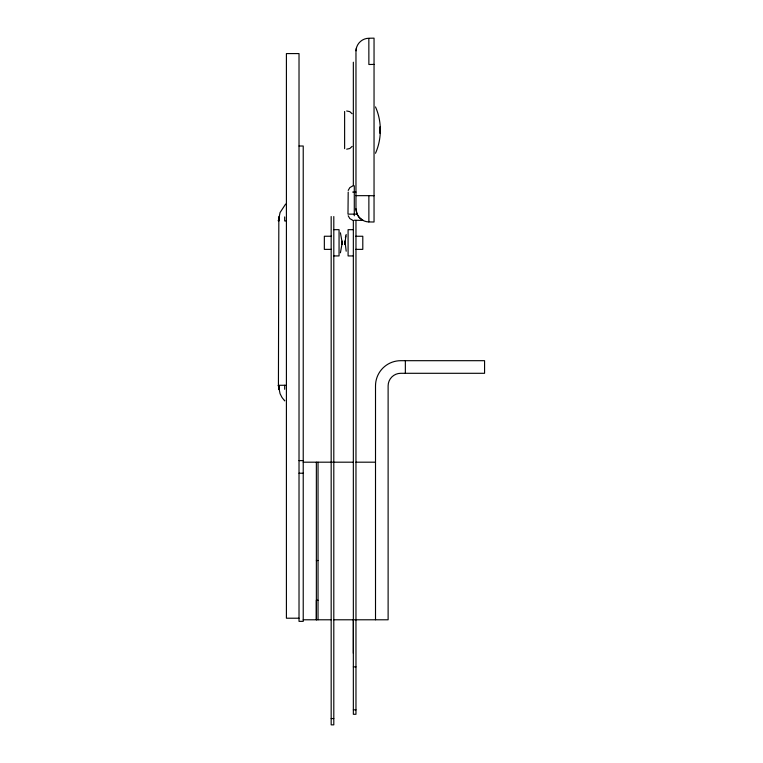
<?xml version="1.0" encoding="UTF-8"?>
<svg xmlns="http://www.w3.org/2000/svg" width="763" height="763" viewBox="0 0 763 763"><rect width="100%" height="100%" fill="white"/><g stroke="black" fill="none" stroke-linecap="round" stroke-linejoin="round"><path stroke-width="1.14" d="M353.345 653.271L353.345 619.785M355.968 195.662L368.872 195.662L368.872 221.928L374.042 222.014L374.042 38.15L368.872 38.236A13.133 13.133 0 0 0 355.968 51.369L356.407 48.012M340.422 252.811L342.206 242.806L340.422 232.801M346.183 234.422L344.933 242.806L344.99 244.341L344.99 241.194L346.183 251.208M375.501 106.915C381.948 121.489 381.939 138.704 375.501 153.268M342.158 244.475L342.158 241.118M344.99 241.146L344.99 244.274M380.251 126.839L380.251 133.277M380.251 133.163L380.251 126.944M342.158 241.423L342.158 244.15M380.251 133.02L380.251 127.068M380.251 132.857L380.251 127.221M380.251 132.667L380.251 127.402M342.158 244.055L342.158 241.518M344.99 241.575L344.99 244.198L344.99 241.68M380.251 132.466L380.251 127.593M342.158 243.941L342.158 241.623M380.251 132.237L380.251 127.812M342.158 243.826L342.158 241.728M380.251 131.999L380.251 128.041M342.158 243.702L342.158 241.852M380.251 131.741L380.251 128.289M342.158 243.569L342.158 241.976M380.251 131.474L380.251 128.556M342.158 243.435L342.158 242.119M380.251 131.188L380.251 128.833M278.838 216.826L278.428 385.277L280.05 393.67L282.014 397.485L284.675 400.861L284.675 400.337M368.844 38.57L368.872 64.502L374.042 64.416M342.158 243.292L342.158 242.252M278.838 217.255L278.428 220.955L278.972 220.955M380.251 130.902L380.251 129.119M278.838 217.932L278.428 220.955L278.838 219.849M342.158 243.149L342.158 242.396M278.838 218.819L278.428 220.955L280.05 212.562L285.62 204.083M380.251 130.607L380.251 129.405M345.391 237.732L345.734 236.063M348.195 190.435L349.826 187.612L352.659 185.981M380.251 130.311L380.251 129.71M352.096 146.41L349.759 148.527L346.679 149.167M333.803 255.939L339.058 255.929L339.058 229.673L333.803 229.673M299.02 146.01L303.226 146.01L303.226 621.359L299.02 621.359L299.02 53.582L286.411 53.582L286.411 618.211L299.02 618.211M348.195 192.076L347.985 214.136L357.103 214.136L359.278 217.512L363.026 220.431L354.29 220.221M352.659 192.076L355.968 192.076M286.411 220.955L284.675 220.955L284.675 216.921M353.345 229.682L348.09 229.682L348.09 255.939L353.345 255.939M331.438 236.244L324.342 236.244L324.342 249.377L331.438 249.377M355.711 236.253L362.797 236.253L362.797 249.367L355.711 249.367M286.411 385.277L278.428 385.277L278.838 389.407M299.02 460.614L303.226 460.614M303.226 462.187L353.345 462.187M355.968 462.187L375.51 462.187M299.02 473.222L303.226 473.222M316.359 560.528L318.037 560.528M318.037 600.243L316.359 600.243L316.359 619.785L316.359 462.187M303.226 619.785L331.171 619.785M333.803 619.785L388.119 619.785L388.119 385.906A12.609 12.609 0 0 1 400.728 373.298L484.572 373.298L484.572 360.689L400.728 360.689A25.217 25.217 0 0 0 375.51 385.906L375.51 619.785M353.345 666.872L355.968 666.872M353.345 709.828L355.968 709.828M331.171 718.546L333.803 718.546M368.872 195.662L374.042 195.748M346.679 110.978L349.759 111.617L352.096 113.735M352.659 220.221L349.826 218.59L348.195 215.767M362.988 220.421L362.492 220.145M278.838 386.383L278.428 385.277L278.838 388.977M357.103 214.136L355.968 208.795L355.968 52.38M278.838 387.413L278.428 385.277L278.838 388.3M344.99 243.492L344.99 241.785L344.99 243.511M405.353 360.689L405.353 373.298M355.968 220.421L355.968 714.282L353.345 714.282L353.345 220.421M354.29 185.771L354.29 215.767M353.345 62.204L353.345 185.867M344.618 111.474L344.618 148.661M333.803 216.539L333.803 724.85L331.171 724.85L331.171 216.539M318.037 462.187L318.037 619.785M284.675 385.277L284.675 389.311M368.872 221.928A13.133 13.133 0 0 1 355.968 208.795M344.99 242.176L344.99 243.368L344.99 242.195M344.99 242.319L344.99 243.225L344.99 242.338M344.99 242.462L344.99 243.082L344.99 242.481"/></g></svg>
